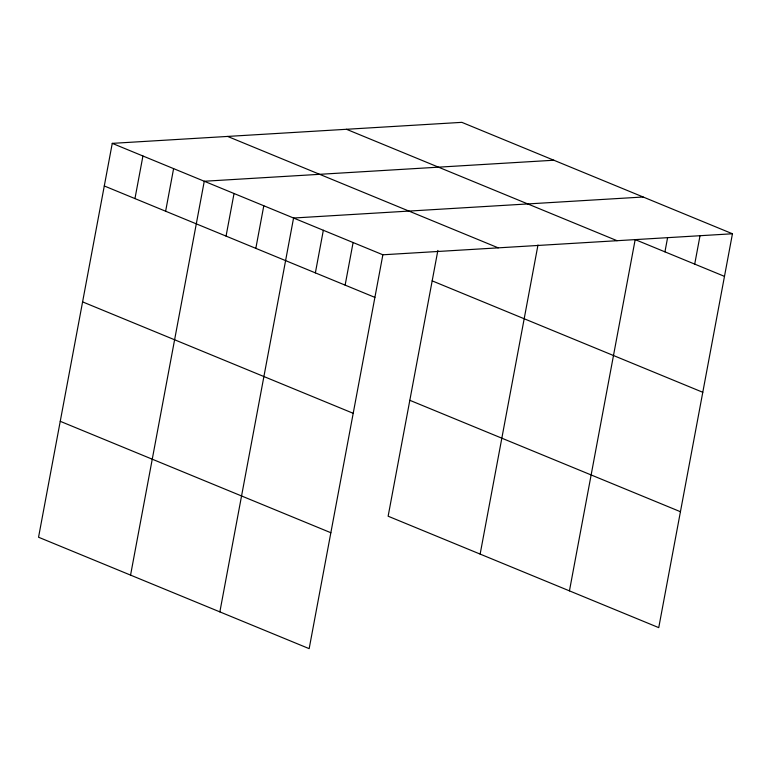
<?xml version="1.0" encoding="UTF-8"?>
<svg xmlns="http://www.w3.org/2000/svg" width="771" height="771" viewBox="0 0 771 771"><rect width="100%" height="100%" fill="white"/><g stroke="black" fill="none" stroke-linecap="round" stroke-linejoin="round"><path stroke-width="1.16" d="M732.45 233.767L461.839 122.348L112.258 143.367L38.55 537.233L309.161 648.652L382.869 254.787L732.45 233.767L658.742 627.633L388.131 516.213L437.87 250.43M134.954 198.6L142.934 155.993M165.63 211.225L173.6 168.618M130.559 575.118L204.267 181.252L553.848 160.233M226.057 236.109L234.037 193.502M255.827 248.358L263.798 205.761M219.86 611.885L293.568 218.02L643.149 197M315.368 272.876L323.338 230.269M345.129 285.125L353.099 242.528M480.14 554.098L537.985 244.985M569.441 590.865L635.179 239.598L724.48 276.365M664.939 251.857L667.599 237.661M694.71 264.116L700.029 235.714M346.478 129.287L617.089 240.706M227.618 136.428L498.23 247.848M112.258 143.367L382.869 254.787M432.174 280.866L702.786 392.285M104.287 185.965L374.899 297.384M409.825 400.303L680.436 511.713M82.593 301.885L353.205 413.304M60.244 421.313L330.855 532.732"/></g></svg>
